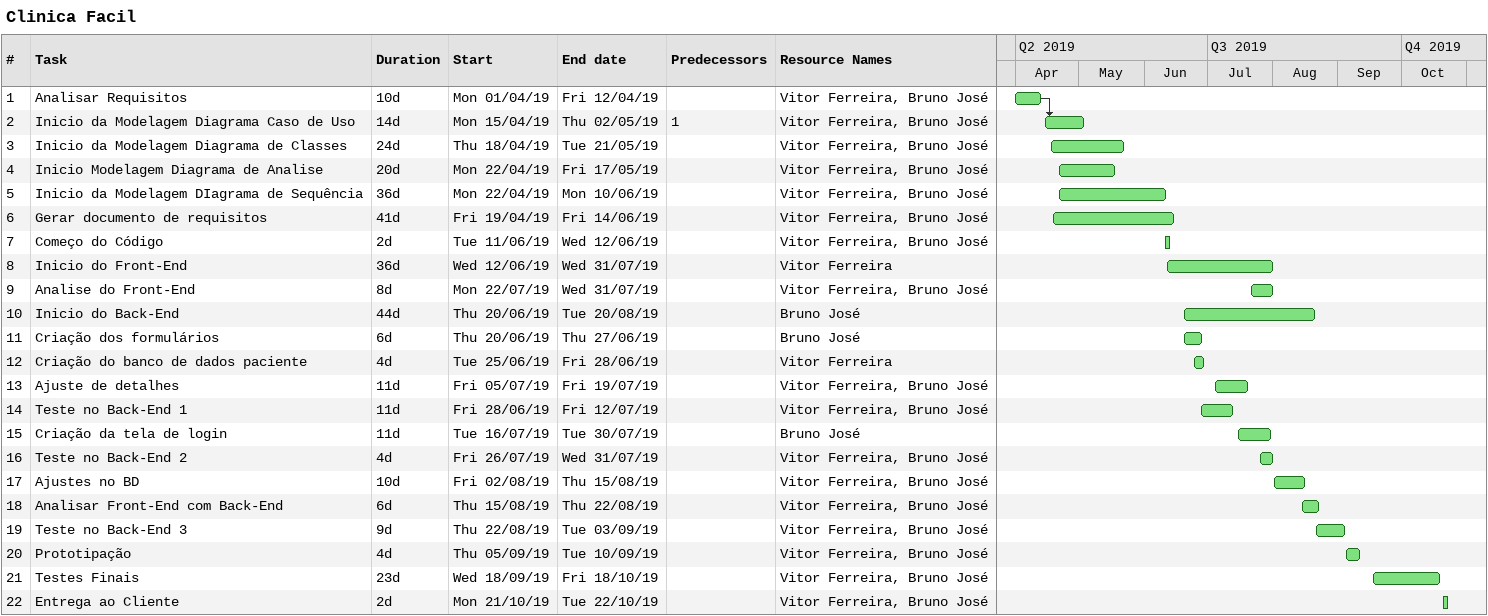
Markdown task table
Clinica Facil

| ID | Task | Duration | Start | Finish | Predecessors | Resources |
|---|---|---|---|---|---|---|
| 1 | Analisar Requisitos | 10d | 2019-04-01 | 2019-04-12 |  | Vitor Ferreira, Bruno José |
| 2 | Inicio da Modelagem Diagrama Caso de Uso | 14d | 2019-04-15 | 2019-05-02 | 1 | Vitor Ferreira, Bruno José |
| 3 | Inicio da Modelagem Diagrama de Classes | 24d | 2019-04-18 | 2019-05-21 |  | Vitor Ferreira, Bruno José |
| 4 | Inicio Modelagem Diagrama de Analise | 20d | 2019-04-22 | 2019-05-17 |  | Vitor Ferreira, Bruno José |
| 5 | Inicio da Modelagem DIagrama de Sequência | 36d | 2019-04-22 | 2019-06-10 |  | Vitor Ferreira, Bruno José |
| 6 | Gerar documento de requisitos | 41d | 2019-04-19 | 2019-06-14 |  | Vitor Ferreira, Bruno José |
| 7 | Começo do Código | 2d | 2019-06-11 | 2019-06-12 |  | Vitor Ferreira, Bruno José |
| 8 | Inicio do Front-End | 36d | 2019-06-12 | 2019-07-31 |  | Vitor Ferreira |
| 9 | Analise do Front-End | 8d | 2019-07-22 | 2019-07-31 |  | Vitor Ferreira, Bruno José |
| 10 | Inicio do Back-End | 44d | 2019-06-20 | 2019-08-20 |  | Bruno José |
| 11 | Criação dos formulários | 6d | 2019-06-20 | 2019-06-27 |  | Bruno José |
| 12 | Criação do banco de dados paciente | 4d | 2019-06-25 | 2019-06-28 |  | Vitor Ferreira |
| 13 | Ajuste de detalhes | 11d | 2019-07-05 | 2019-07-19 |  | Vitor Ferreira, Bruno José |
| 14 | Teste no Back-End 1 | 11d | 2019-06-28 | 2019-07-12 |  | Vitor Ferreira, Bruno José |
| 15 | Criação da tela de login | 11d | 2019-07-16 | 2019-07-30 |  | Bruno José |
| 16 | Teste no Back-End 2 | 4d | 2019-07-26 | 2019-07-31 |  | Vitor Ferreira, Bruno José |
| 17 | Ajustes no BD | 10d | 2019-08-02 | 2019-08-15 |  | Vitor Ferreira, Bruno José |
| 18 | Analisar Front-End com Back-End | 6d | 2019-08-15 | 2019-08-22 |  | Vitor Ferreira, Bruno José |
| 19 | Teste no Back-End 3 | 9d | 2019-08-22 | 2019-09-03 |  | Vitor Ferreira, Bruno José |
| 20 | Prototipação | 4d | 2019-09-05 | 2019-09-10 |  | Vitor Ferreira, Bruno José |
| 21 | Testes Finais | 23d | 2019-09-18 | 2019-10-18 |  | Vitor Ferreira, Bruno José |
| 22 | Entrega ao Cliente | 2d | 2019-10-21 | 2019-10-22 |  | Vitor Ferreira, Bruno José |
